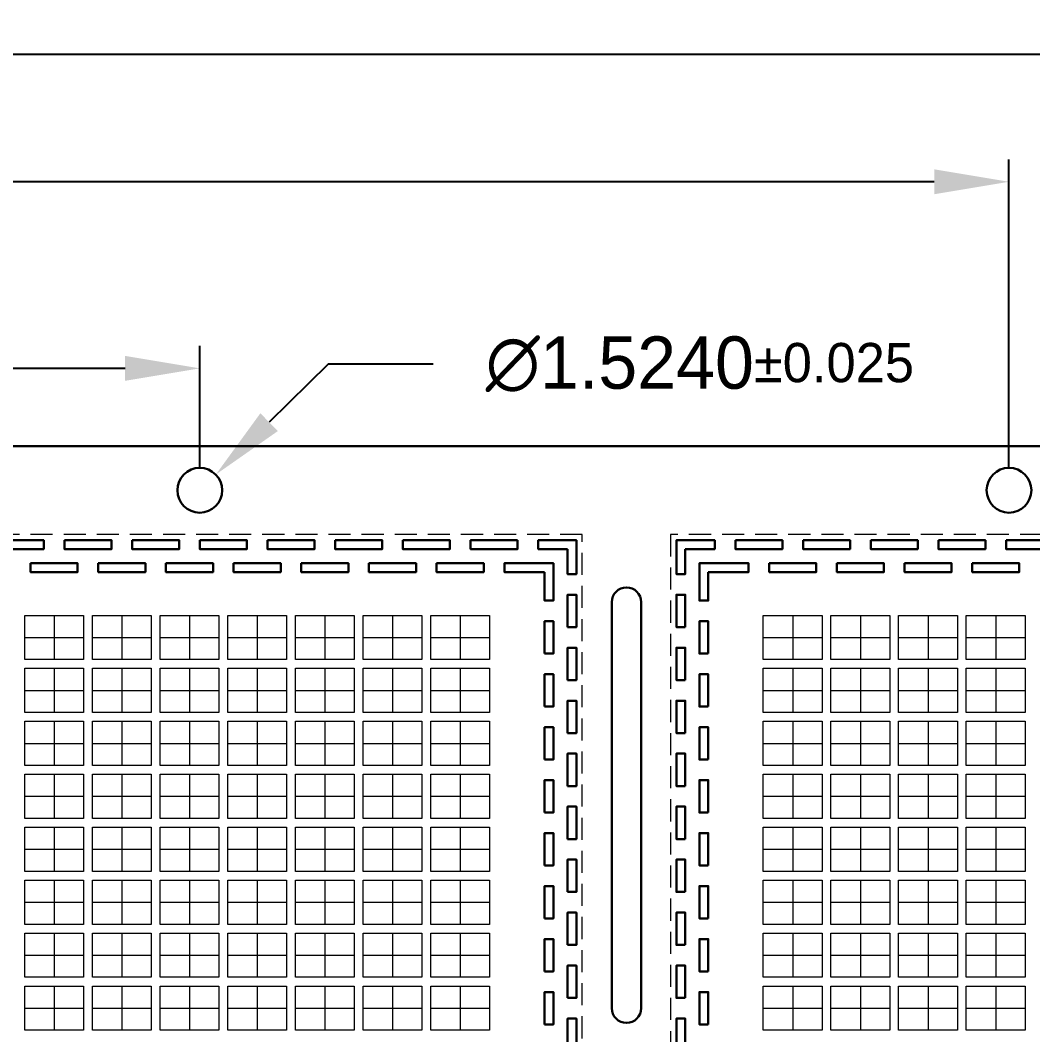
# Model space of a CAD drawing. Extents: x -14 to 234, y 117 to 227.
# Drawn here: x 143.12 to 177.53, y 192.56 to 227.03 of the extents above; entities that cross this region are included whole.
import ezdxf

# ---------------------------------------------------------------- set-up
doc = ezdxf.new("R2010")
doc.units = 0
doc.header["$LTSCALE"] = 3
doc.header["$MEASUREMENT"] = 0
for name, pattern in [('CENTER', [2, 1.25, -0.25, 0.25, -0.25]), ('HIDDEN', [0.375, 0.25, -0.125]), ('PHANTOM', [2.5, 1.25, -0.25, 0.25, -0.25, 0.25, -0.25])]:
    doc.linetypes.add(name, pattern=pattern)
for name, color, linetype, lineweight in [('CLIN', 1, 'CENTER', 15), ('DIM', 4, 'Continuous', 13), ('HIDN', 6, 'HIDDEN', 15), ('OBJ', 3, 'Continuous', 30), ('OBJ1', 7, 'Continuous', 30), ('PHANTOM', 5, 'PHANTOM', 15)]:
    doc.layers.add(name, color=color, linetype=linetype, lineweight=lineweight)
doc.dimstyles.new('3DEC X 1', dxfattribs={"dimtxt": 1.778, "dimasz": 2.54, "dimexe": 0.762, "dimexo": 0.762, "dimgap": 0.762, "dimtad": 0, "dimdec": 3, "dimzin": 0, "dimdsep": 46, "dimtxsty": 'Standard', "dimcen": 0.09, "dimadec": 0, "dimazin": 0, "dimtfac": 1, "dimtdec": 3, "dimtofl": 0, "dimtmove": 0, "dimatfit": 3, "dimfxl": 1, "dimtolj": 1, "dimtzin": 0, "dimarcsym": 0})
doc.dimstyles.new('3DEC X 1 DIA', dxfattribs={"dimtxt": 1.778, "dimasz": 2.54, "dimexe": 0.762, "dimexo": 0.762, "dimgap": 0.762, "dimtad": 0, "dimtoh": 1, "dimdec": 3, "dimzin": 0, "dimdsep": 46, "dimtxsty": 'Standard', "dimcen": 0, "dimadec": 0, "dimazin": 0, "dimtfac": 1, "dimtdec": 3, "dimtofl": 0, "dimtmove": 0, "dimatfit": 3, "dimfxl": 1, "dimtolj": 1, "dimtzin": 0, "dimarcsym": 0})

# ---------------------------------------------------------------- blocks, each defined once
blk = doc.blocks.new('*D4')
at = {"layer": 'Defpoints', "color": 0, "transparency": 16777216}
for p in [(81.719, -61.692), (81.719, -61.692), (-83.281, -72.175), (-83.281, -72.175), (81.719, -72.175), (81.719, -72.175)]:
    blk.add_point(p, dxfattribs=at)
at = {"layer": 'DIM', "color": 0, "lineweight": -2, "transparency": 16777216}
for p, q in [((-83.281, -71.413), (-83.281, -60.93)), ((-83.281, -71.413), (-83.281, -60.93)), ((81.719, -71.413), (81.719, -60.93)), ((81.719, -71.413), (81.719, -60.93)), ((-80.741, -61.692), (-9.433, -61.692)), ((-80.741, -61.692), (-9.433, -61.692)), ((79.179, -61.692), (7.871, -61.692)), ((79.179, -61.692), (7.871, -61.692))]:
    blk.add_line(p, q, dxfattribs=at)
at = {"layer": 'DIM', "color": 0, "transparency": 16777216}
for points in [[(-80.741, -61.269), (-80.741, -62.115), (-83.281, -61.692)], [(-80.741, -61.269), (-80.741, -62.115), (-83.281, -61.692)], [(79.179, -61.269), (79.179, -62.115), (81.719, -61.692)], [(79.179, -61.269), (79.179, -62.115), (81.719, -61.692)]]:
    blk.add_solid(points, dxfattribs=at)
at = {"layer": 'DIM', "color": 0, "transparency": 16777216, "insert": (-0.781, -61.692), "char_height": 1.778, "attachment_point": 5}
blk.add_mtext('\\A1;165.000{\\H1.333500;±0.050}', dxfattribs=at)
blk.add_mtext('\\A1;165.000{\\H1.333500;±0.050}', dxfattribs=at)
blk = doc.blocks.new('*D6')
at = {"layer": 'Defpoints', "color": 0, "transparency": 16777216}
for p in [(54.219, -68.032), (54.219, -68.032), (26.719, -72.175), (26.719, -72.175), (54.219, -72.175), (54.219, -72.175)]:
    blk.add_point(p, dxfattribs=at)
at = {"layer": 'DIM', "color": 0, "lineweight": -2, "transparency": 16777216}
for p, q in [((26.719, -71.413), (26.719, -67.27)), ((26.719, -71.413), (26.719, -67.27)), ((54.219, -71.413), (54.219, -67.27)), ((54.219, -71.413), (54.219, -67.27)), ((29.259, -68.032), (35.558, -68.032)), ((29.259, -68.032), (35.558, -68.032)), ((51.679, -68.032), (45.38, -68.032)), ((51.679, -68.032), (45.38, -68.032))]:
    blk.add_line(p, q, dxfattribs=at)
at = {"layer": 'DIM', "color": 0, "transparency": 16777216}
for points in [[(29.259, -67.609), (29.259, -68.456), (26.719, -68.032)], [(29.259, -67.609), (29.259, -68.456), (26.719, -68.032)], [(51.679, -67.609), (51.679, -68.456), (54.219, -68.032)], [(51.679, -67.609), (51.679, -68.456), (54.219, -68.032)]]:
    blk.add_solid(points, dxfattribs=at)
at = {"layer": 'DIM', "color": 0, "transparency": 16777216, "insert": (40.469, -68.032), "char_height": 1.778, "attachment_point": 5}
blk.add_mtext('\\A1;27.500', dxfattribs=at)
blk.add_mtext('\\A1;27.500', dxfattribs=at)
blk = doc.blocks.new('*D22')
at = {"layer": 'Defpoints', "color": 0, "transparency": 16777216}
for p in [(54.763, -71.641), (54.763, -71.641), (53.675, -72.708), (53.675, -72.708)]:
    blk.add_point(p, dxfattribs=at)
at = {"layer": 'DIM', "color": 0, "lineweight": -2, "transparency": 16777216}
for p, q in [((58.578, -67.894), (56.575, -69.861)), ((58.578, -67.894), (56.575, -69.861)), ((62.155, -67.894), (58.578, -67.894)), ((62.155, -67.894), (58.578, -67.894))]:
    blk.add_line(p, q, dxfattribs=at)
at = {"layer": 'DIM', "color": 0, "transparency": 16777216}
blk.add_solid([(56.278, -69.559), (56.872, -70.163), (54.763, -71.641)], dxfattribs=at)
blk.add_solid([(56.278, -69.559), (56.872, -70.163), (54.763, -71.641)], dxfattribs=at)
at = {"layer": 'DIM', "color": 0, "transparency": 16777216, "insert": (71.214, -67.894), "char_height": 1.778, "attachment_point": 5}
blk.add_mtext('\\A1;∅1.5240{\\H1.333500;±0.025}', dxfattribs=at)
blk.add_mtext('\\A1;∅1.5240{\\H1.333500;±0.025}', dxfattribs=at)
blk = doc.blocks.new('*D26')
at = {"layer": 'Defpoints', "color": 0, "transparency": 16777216}
for p in [(123.719, -57.372), (123.719, -57.372), (-96.281, -71.825), (-96.281, -71.825), (123.719, -71.825), (123.719, -71.825)]:
    blk.add_point(p, dxfattribs=at)
at = {"layer": 'DIM', "color": 0, "lineweight": -2, "transparency": 16777216}
for p, q in [((-96.281, -71.063), (-96.281, -56.61)), ((-96.281, -71.063), (-96.281, -56.61)), ((123.719, -71.063), (123.719, -56.61)), ((123.719, -71.063), (123.719, -56.61)), ((-93.741, -57.372), (4.716, -57.372)), ((-93.741, -57.372), (4.716, -57.372)), ((121.179, -57.372), (21.872, -57.372)), ((121.179, -57.372), (21.872, -57.372))]:
    blk.add_line(p, q, dxfattribs=at)
at = {"layer": 'DIM', "color": 0, "transparency": 16777216}
for points in [[(-93.741, -56.948), (-93.741, -57.795), (-96.281, -57.372)], [(-93.741, -56.948), (-93.741, -57.795), (-96.281, -57.372)], [(121.179, -56.948), (121.179, -57.795), (123.719, -57.372)], [(121.179, -56.948), (121.179, -57.795), (123.719, -57.372)]]:
    blk.add_solid(points, dxfattribs=at)
at = {"layer": 'DIM', "color": 0, "transparency": 16777216, "insert": (13.294, -57.372), "char_height": 1.778, "attachment_point": 5}
blk.add_mtext('\\A1;220.000{\\H1.333500;±0.100}', dxfattribs=at)
blk.add_mtext('\\A1;220.000{\\H1.333500;±0.100}', dxfattribs=at)

msp = doc.modelspace()

# ---------------------------------------------------------------- linework, layer by layer
at = {"layer": 'CLIN'}
for p, q in [((144.26913, 206.80713), (144.26913, 205.30713)), ((146.56913, 206.80713), (146.56913, 205.30713)), ((148.86913, 206.80713), (148.86913, 205.30713)), ((151.16913, 206.80713), (151.16913, 205.30713)), ((153.46913, 206.80713), (153.46913, 205.30713)), ((155.76913, 206.80713), (155.76913, 205.30713)), ((155.76913, 206.80713), (155.76913, 205.30713)), ((158.06913, 206.80713), (158.06913, 205.30713)), ((169.36913, 206.80713), (169.36913, 205.30713)), ((171.66913, 206.80713), (171.66913, 205.30713)), ((173.96913, 206.80713), (173.96913, 205.30713)), ((176.26913, 206.80713), (176.26913, 205.30713)), ((144.26913, 205.00713), (144.26913, 203.50713)), ((146.56913, 205.00713), (146.56913, 203.50713)), ((148.86913, 205.00713), (148.86913, 203.50713)), ((151.16913, 205.00713), (151.16913, 203.50713)), ((153.46913, 205.00713), (153.46913, 203.50713)), ((155.76913, 205.00713), (155.76913, 203.50713)), ((155.76913, 205.00713), (155.76913, 203.50713)), ((158.06913, 205.00713), (158.06913, 203.50713)), ((158.06913, 205.00713), (158.06913, 203.50713)), ((169.36913, 205.00713), (169.36913, 203.50713)), ((171.66913, 205.00713), (171.66913, 203.50713)), ((173.96913, 205.00713), (173.96913, 203.50713)), ((176.26913, 205.00713), (176.26913, 203.50713)), ((144.26913, 203.20713), (144.26913, 201.70713)), ((146.56913, 203.20713), (146.56913, 201.70713)), ((148.86913, 203.20713), (148.86913, 201.70713)), ((151.16913, 203.20713), (151.16913, 201.70713)), ((153.46913, 203.20713), (153.46913, 201.70713)), ((155.76913, 203.20713), (155.76913, 201.70713)), ((155.76913, 203.20713), (155.76913, 201.70713)), ((158.06913, 203.20713), (158.06913, 201.70713)), ((169.36913, 203.20713), (169.36913, 201.70713)), ((171.66913, 203.20713), (171.66913, 201.70713)), ((173.96913, 203.20713), (173.96913, 201.70713)), ((176.26913, 203.20713), (176.26913, 201.70713)), ((144.26913, 201.40713), (144.26913, 199.90713)), ((146.56913, 201.40713), (146.56913, 199.90713)), ((148.86913, 201.40713), (148.86913, 199.90713)), ((151.16913, 201.40713), (151.16913, 199.90713)), ((153.46913, 201.40713), (153.46913, 199.90713)), ((155.76913, 201.40713), (155.76913, 199.90713)), ((155.76913, 201.40713), (155.76913, 199.90713)), ((158.06913, 201.40713), (158.06913, 199.90713)), ((169.36913, 201.40713), (169.36913, 199.90713)), ((171.66913, 201.40713), (171.66913, 199.90713)), ((173.96913, 201.40713), (173.96913, 199.90713)), ((176.26913, 201.40713), (176.26913, 199.90713)), ((144.26913, 199.60713), (144.26913, 198.10713)), ((146.56913, 199.60713), (146.56913, 198.10713)), ((148.86913, 199.60713), (148.86913, 198.10713)), ((151.16913, 199.60713), (151.16913, 198.10713)), ((153.46913, 199.60713), (153.46913, 198.10713)), ((155.76913, 199.60713), (155.76913, 198.10713)), ((155.76913, 199.60713), (155.76913, 198.10713)), ((158.06913, 199.60713), (158.06913, 198.10713)), ((169.36913, 199.60713), (169.36913, 198.10713)), ((171.66913, 199.60713), (171.66913, 198.10713)), ((173.96913, 199.60713), (173.96913, 198.10713)), ((176.26913, 199.60713), (176.26913, 198.10713)), ((144.26913, 197.80713), (144.26913, 196.30713)), ((146.56913, 197.80713), (146.56913, 196.30713)), ((148.86913, 197.80713), (148.86913, 196.30713)), ((151.16913, 197.80713), (151.16913, 196.30713)), ((153.46913, 197.80713), (153.46913, 196.30713)), ((155.76913, 197.80713), (155.76913, 196.30713)), ((155.76913, 197.80713), (155.76913, 196.30713)), ((158.06913, 197.80713), (158.06913, 196.30713)), ((169.36913, 197.80713), (169.36913, 196.30713)), ((171.66913, 197.80713), (171.66913, 196.30713)), ((173.96913, 197.80713), (173.96913, 196.30713)), ((176.26913, 197.80713), (176.26913, 196.30713)), ((144.26913, 196.00713), (144.26913, 194.50713)), ((146.56913, 196.00713), (146.56913, 194.50713)), ((148.86913, 196.00713), (148.86913, 194.50713)), ((151.16913, 196.00713), (151.16913, 194.50713)), ((153.46913, 196.00713), (153.46913, 194.50713)), ((155.76913, 196.00713), (155.76913, 194.50713)), ((155.76913, 196.00713), (155.76913, 194.50713)), ((158.06913, 196.00713), (158.06913, 194.50713)), ((169.36913, 196.00713), (169.36913, 194.50713)), ((171.66913, 196.00713), (171.66913, 194.50713)), ((173.96913, 196.00713), (173.96913, 194.50713)), ((176.26913, 196.00713), (176.26913, 194.50713)), ((144.26913, 194.20713), (144.26913, 192.70713)), ((146.56913, 194.20713), (146.56913, 192.70713)), ((148.86913, 194.20713), (148.86913, 192.70713)), ((151.16913, 194.20713), (151.16913, 192.70713)), ((153.46913, 194.20713), (153.46913, 192.70713)), ((155.76913, 194.20713), (155.76913, 192.70713)), ((155.76913, 194.20713), (155.76913, 192.70713)), ((158.06913, 194.20713), (158.06913, 192.70713)), ((169.36913, 194.20713), (169.36913, 192.70713)), ((171.66913, 194.20713), (171.66913, 192.70713)), ((173.96913, 194.20713), (173.96913, 192.70713)), ((176.26913, 194.20713), (176.26913, 192.70713))]:
    msp.add_line(p, q, dxfattribs=at)
for points in [[(143.26913, 206.05713), (145.26913, 206.05713)], [(145.56913, 206.05713), (147.56913, 206.05713)], [(147.86913, 206.05713), (149.86913, 206.05713)], [(150.16913, 206.05713), (152.16913, 206.05713)], [(152.46913, 206.05713), (154.46913, 206.05713)], [(154.76913, 206.05713), (156.76913, 206.05713)], [(154.76913, 206.05713), (156.76913, 206.05713)], [(157.06913, 206.05713), (159.06913, 206.05713)], [(168.36913, 206.05713), (170.36913, 206.05713)], [(170.66913, 206.05713), (172.66913, 206.05713)], [(172.96913, 206.05713), (174.96913, 206.05713)], [(175.26913, 206.05713), (177.26913, 206.05713)], [(143.26913, 204.25713), (145.26913, 204.25713)], [(145.56913, 204.25713), (147.56913, 204.25713)], [(147.86913, 204.25713), (149.86913, 204.25713)], [(150.16913, 204.25713), (152.16913, 204.25713)], [(152.46913, 204.25713), (154.46913, 204.25713)], [(154.76913, 204.25713), (156.76913, 204.25713)], [(154.76913, 204.25713), (156.76913, 204.25713)], [(157.06913, 204.25713), (159.06913, 204.25713)], [(157.06913, 204.25713), (159.06913, 204.25713)], [(168.36913, 204.25713), (170.36913, 204.25713)], [(170.66913, 204.25713), (172.66913, 204.25713)], [(172.96913, 204.25713), (174.96913, 204.25713)], [(175.26913, 204.25713), (177.26913, 204.25713)], [(143.26913, 202.45713), (145.26913, 202.45713)], [(145.56913, 202.45713), (147.56913, 202.45713)], [(147.86913, 202.45713), (149.86913, 202.45713)], [(150.16913, 202.45713), (152.16913, 202.45713)], [(152.46913, 202.45713), (154.46913, 202.45713)], [(154.76913, 202.45713), (156.76913, 202.45713)], [(154.76913, 202.45713), (156.76913, 202.45713)], [(157.06913, 202.45713), (159.06913, 202.45713)], [(168.36913, 202.45713), (170.36913, 202.45713)], [(170.66913, 202.45713), (172.66913, 202.45713)], [(172.96913, 202.45713), (174.96913, 202.45713)], [(175.26913, 202.45713), (177.26913, 202.45713)], [(143.26913, 200.65713), (145.26913, 200.65713)], [(145.56913, 200.65713), (147.56913, 200.65713)], [(147.86913, 200.65713), (149.86913, 200.65713)], [(150.16913, 200.65713), (152.16913, 200.65713)], [(152.46913, 200.65713), (154.46913, 200.65713)], [(154.76913, 200.65713), (156.76913, 200.65713)], [(154.76913, 200.65713), (156.76913, 200.65713)], [(157.06913, 200.65713), (159.06913, 200.65713)], [(168.36913, 200.65713), (170.36913, 200.65713)], [(170.66913, 200.65713), (172.66913, 200.65713)], [(172.96913, 200.65713), (174.96913, 200.65713)], [(175.26913, 200.65713), (177.26913, 200.65713)], [(143.26913, 198.85713), (145.26913, 198.85713)], [(145.56913, 198.85713), (147.56913, 198.85713)], [(147.86913, 198.85713), (149.86913, 198.85713)], [(150.16913, 198.85713), (152.16913, 198.85713)], [(152.46913, 198.85713), (154.46913, 198.85713)], [(154.76913, 198.85713), (156.76913, 198.85713)], [(154.76913, 198.85713), (156.76913, 198.85713)], [(157.06913, 198.85713), (159.06913, 198.85713)], [(168.36913, 198.85713), (170.36913, 198.85713)], [(170.66913, 198.85713), (172.66913, 198.85713)], [(172.96913, 198.85713), (174.96913, 198.85713)], [(175.26913, 198.85713), (177.26913, 198.85713)], [(143.26913, 197.05713), (145.26913, 197.05713)], [(145.56913, 197.05713), (147.56913, 197.05713)], [(147.86913, 197.05713), (149.86913, 197.05713)], [(150.16913, 197.05713), (152.16913, 197.05713)], [(152.46913, 197.05713), (154.46913, 197.05713)], [(154.76913, 197.05713), (156.76913, 197.05713)], [(154.76913, 197.05713), (156.76913, 197.05713)], [(157.06913, 197.05713), (159.06913, 197.05713)], [(168.36913, 197.05713), (170.36913, 197.05713)], [(170.66913, 197.05713), (172.66913, 197.05713)], [(172.96913, 197.05713), (174.96913, 197.05713)], [(175.26913, 197.05713), (177.26913, 197.05713)], [(143.26913, 195.25713), (145.26913, 195.25713)], [(145.56913, 195.25713), (147.56913, 195.25713)], [(147.86913, 195.25713), (149.86913, 195.25713)], [(150.16913, 195.25713), (152.16913, 195.25713)], [(152.46913, 195.25713), (154.46913, 195.25713)], [(154.76913, 195.25713), (156.76913, 195.25713)], [(154.76913, 195.25713), (156.76913, 195.25713)], [(157.06913, 195.25713), (159.06913, 195.25713)], [(168.36913, 195.25713), (170.36913, 195.25713)], [(170.66913, 195.25713), (172.66913, 195.25713)], [(172.96913, 195.25713), (174.96913, 195.25713)], [(175.26913, 195.25713), (177.26913, 195.25713)], [(143.26913, 193.45713), (145.26913, 193.45713)], [(145.56913, 193.45713), (147.56913, 193.45713)], [(147.86913, 193.45713), (149.86913, 193.45713)], [(150.16913, 193.45713), (152.16913, 193.45713)], [(152.46913, 193.45713), (154.46913, 193.45713)], [(154.76913, 193.45713), (156.76913, 193.45713)], [(154.76913, 193.45713), (156.76913, 193.45713)], [(157.06913, 193.45713), (159.06913, 193.45713)], [(168.36913, 193.45713), (170.36913, 193.45713)], [(170.66913, 193.45713), (172.66913, 193.45713)], [(172.96913, 193.45713), (174.96913, 193.45713)], [(175.26913, 193.45713), (177.26913, 193.45713)]]:
    msp.add_lwpolyline(points, dxfattribs=at)
at = {"layer": 'HIDN'}
for points in [[(162.21913, 157.55713), (162.21913, 209.55713), (110.21913, 209.55713), (110.21913, 157.55713)], [(217.21913, 157.55713), (217.21913, 209.55713), (165.21913, 209.55713), (165.21913, 157.55713)]]:
    msp.add_lwpolyline(points, close=True, dxfattribs=at)
at = {"layer": 'OBJ'}
msp.add_lwpolyline([(0.71913, 152.55713), (216.71913, 152.55713), (218.71913, 153.70713), (218.71913, 159.35713, -0.41421356), (218.21913, 159.85713), (218.21913, 173.65713, -0.41421356), (218.71913, 174.15713), (218.71913, 176.15713, -0.41421356), (218.21913, 176.65713), (218.21913, 190.45713, -0.41421356), (218.71913, 190.95713), (218.71913, 192.95713, -0.41421356), (218.21913, 193.45713), (218.21913, 207.25713, -0.41421356), (218.71913, 207.75713), (218.71913, 211.40713), (216.71913, 212.55713), (0.71913, 212.55713)], format="xyb", dxfattribs=at)
msp.add_lwpolyline([(163.21913, 193.45713, 1), (164.21913, 193.45713), (164.21913, 207.25713, 1), (163.21913, 207.25713)], format="xyb", close=True, dxfattribs=at)
for centre in [(149.21913, 211.05713), (176.71913, 211.05713)]:
    msp.add_circle(centre, 0.762, dxfattribs=at)
at = {"layer": 'OBJ1'}
for points in [[(142.31913, 209.35713), (143.91913, 209.35713), (143.91913, 209.05713), (142.31913, 209.05713)], [(144.61913, 209.35713), (146.21913, 209.35713), (146.21913, 209.05713), (144.61913, 209.05713)], [(146.91913, 209.35713), (148.51913, 209.35713), (148.51913, 209.05713), (146.91913, 209.05713)], [(149.21913, 209.35713), (150.81913, 209.35713), (150.81913, 209.05713), (149.21913, 209.05713)], [(151.51913, 209.35713), (153.11913, 209.35713), (153.11913, 209.05713), (151.51913, 209.05713)], [(153.81913, 209.35713), (155.41913, 209.35713), (155.41913, 209.05713), (153.81913, 209.05713)], [(156.11913, 209.35713), (157.71913, 209.35713), (157.71913, 209.05713), (156.11913, 209.05713)], [(160.01913, 209.35713), (158.41913, 209.35713), (158.41913, 209.05713), (160.01913, 209.05713)], [(161.71913, 209.05713), (160.71913, 209.05713), (160.71913, 209.35713), (162.01913, 209.35713), (162.01913, 208.20713), (161.71913, 208.20713)], [(165.71913, 209.05713), (166.71913, 209.05713), (166.71913, 209.35713), (165.41913, 209.35713), (165.41913, 208.20713), (165.71913, 208.20713)], [(167.41913, 209.35713), (169.01913, 209.35713), (169.01913, 209.05713), (167.41913, 209.05713)], [(169.71913, 209.35713), (171.31913, 209.35713), (171.31913, 209.05713), (169.71913, 209.05713)], [(172.01913, 209.35713), (173.61913, 209.35713), (173.61913, 209.05713), (172.01913, 209.05713)], [(174.31913, 209.35713), (175.91913, 209.35713), (175.91913, 209.05713), (174.31913, 209.05713)], [(176.61913, 209.35713), (178.21913, 209.35713), (178.21913, 209.05713), (176.61913, 209.05713)], [(143.46913, 208.57513), (145.06913, 208.57513), (145.06913, 208.27513), (143.46913, 208.27513)], [(145.76913, 208.57513), (147.36913, 208.57513), (147.36913, 208.27513), (145.76913, 208.27513)], [(148.06913, 208.57513), (149.66913, 208.57513), (149.66913, 208.27513), (148.06913, 208.27513)], [(150.36913, 208.57513), (151.96913, 208.57513), (151.96913, 208.27513), (150.36913, 208.27513)], [(152.66913, 208.57513), (154.26913, 208.57513), (154.26913, 208.27513), (152.66913, 208.27513)], [(154.96913, 208.57513), (156.56913, 208.57513), (156.56913, 208.27513), (154.96913, 208.27513)], [(157.26913, 208.57513), (158.86913, 208.57513), (158.86913, 208.27513), (157.26913, 208.27513)], [(160.93713, 208.27513), (159.56913, 208.27513), (159.56913, 208.57513), (161.23713, 208.57513), (161.23713, 207.30713), (160.93713, 207.30713)], [(166.50113, 208.27513), (167.86913, 208.27513), (167.86913, 208.57513), (166.20113, 208.57513), (166.20113, 207.30713), (166.50113, 207.30713)], [(168.56913, 208.57513), (170.16913, 208.57513), (170.16913, 208.27513), (168.56913, 208.27513)], [(170.86913, 208.57513), (172.46913, 208.57513), (172.46913, 208.27513), (170.86913, 208.27513)], [(173.16913, 208.57513), (174.76913, 208.57513), (174.76913, 208.27513), (173.16913, 208.27513)], [(175.46913, 208.57513), (177.06913, 208.57513), (177.06913, 208.27513), (175.46913, 208.27513)], [(161.71913, 206.40713), (161.71913, 207.50713), (162.01913, 207.50713), (162.01913, 206.40713)], [(165.71913, 206.40713), (165.71913, 207.50713), (165.41913, 207.50713), (165.41913, 206.40713)], [(160.93713, 205.50713), (160.93713, 206.60713), (161.23713, 206.60713), (161.23713, 205.50713)], [(166.50113, 205.50713), (166.50113, 206.60713), (166.20113, 206.60713), (166.20113, 205.50713)], [(161.71913, 204.60713), (161.71913, 205.70713), (162.01913, 205.70713), (162.01913, 204.60713)], [(165.71913, 204.60713), (165.71913, 205.70713), (165.41913, 205.70713), (165.41913, 204.60713)], [(160.93713, 203.70713), (160.93713, 204.80713), (161.23713, 204.80713), (161.23713, 203.70713)], [(166.50113, 203.70713), (166.50113, 204.80713), (166.20113, 204.80713), (166.20113, 203.70713)], [(161.71913, 202.80713), (161.71913, 203.90713), (162.01913, 203.90713), (162.01913, 202.80713)], [(165.71913, 202.80713), (165.71913, 203.90713), (165.41913, 203.90713), (165.41913, 202.80713)], [(160.93713, 201.90713), (160.93713, 203.00713), (161.23713, 203.00713), (161.23713, 201.90713)], [(166.50113, 201.90713), (166.50113, 203.00713), (166.20113, 203.00713), (166.20113, 201.90713)], [(161.71913, 201.00713), (161.71913, 202.10713), (162.01913, 202.10713), (162.01913, 201.00713)], [(165.71913, 201.00713), (165.71913, 202.10713), (165.41913, 202.10713), (165.41913, 201.00713)], [(160.93713, 200.10713), (160.93713, 201.20713), (161.23713, 201.20713), (161.23713, 200.10713)], [(166.50113, 200.10713), (166.50113, 201.20713), (166.20113, 201.20713), (166.20113, 200.10713)], [(161.71913, 199.20713), (161.71913, 200.30713), (162.01913, 200.30713), (162.01913, 199.20713)], [(165.71913, 199.20713), (165.71913, 200.30713), (165.41913, 200.30713), (165.41913, 199.20713)], [(160.93713, 198.30713), (160.93713, 199.40713), (161.23713, 199.40713), (161.23713, 198.30713)], [(166.50113, 198.30713), (166.50113, 199.40713), (166.20113, 199.40713), (166.20113, 198.30713)], [(161.71913, 197.40713), (161.71913, 198.50713), (162.01913, 198.50713), (162.01913, 197.40713)], [(165.71913, 197.40713), (165.71913, 198.50713), (165.41913, 198.50713), (165.41913, 197.40713)], [(160.93713, 196.50713), (160.93713, 197.60713), (161.23713, 197.60713), (161.23713, 196.50713)], [(166.50113, 196.50713), (166.50113, 197.60713), (166.20113, 197.60713), (166.20113, 196.50713)], [(161.71913, 195.60713), (161.71913, 196.70713), (162.01913, 196.70713), (162.01913, 195.60713)], [(165.71913, 195.60713), (165.71913, 196.70713), (165.41913, 196.70713), (165.41913, 195.60713)], [(160.93713, 194.70713), (160.93713, 195.80713), (161.23713, 195.80713), (161.23713, 194.70713)], [(166.50113, 194.70713), (166.50113, 195.80713), (166.20113, 195.80713), (166.20113, 194.70713)], [(161.71913, 193.80713), (161.71913, 194.90713), (162.01913, 194.90713), (162.01913, 193.80713)], [(165.71913, 193.80713), (165.71913, 194.90713), (165.41913, 194.90713), (165.41913, 193.80713)], [(160.93713, 192.90713), (160.93713, 194.00713), (161.23713, 194.00713), (161.23713, 192.90713)], [(166.50113, 192.90713), (166.50113, 194.00713), (166.20113, 194.00713), (166.20113, 192.90713)], [(161.71913, 192.00713), (161.71913, 193.10713), (162.01913, 193.10713), (162.01913, 192.00713)], [(165.71913, 192.00713), (165.71913, 193.10713), (165.41913, 193.10713), (165.41913, 192.00713)]]:
    msp.add_lwpolyline(points, close=True, dxfattribs=at)
at = {"layer": 'PHANTOM'}
for points in [[(145.26913, 205.30713), (143.26913, 205.30713), (143.26913, 206.80713), (145.26913, 206.80713)], [(147.56913, 205.30713), (145.56913, 205.30713), (145.56913, 206.80713), (147.56913, 206.80713)], [(149.86913, 205.30713), (147.86913, 205.30713), (147.86913, 206.80713), (149.86913, 206.80713)], [(152.16913, 205.30713), (150.16913, 205.30713), (150.16913, 206.80713), (152.16913, 206.80713)], [(154.46913, 205.30713), (152.46913, 205.30713), (152.46913, 206.80713), (154.46913, 206.80713)], [(156.76913, 205.30713), (154.76913, 205.30713), (154.76913, 206.80713), (156.76913, 206.80713)], [(156.76913, 205.30713), (154.76913, 205.30713), (154.76913, 206.80713), (156.76913, 206.80713)], [(159.06913, 205.30713), (157.06913, 205.30713), (157.06913, 206.80713), (159.06913, 206.80713)], [(170.36913, 205.30713), (168.36913, 205.30713), (168.36913, 206.80713), (170.36913, 206.80713)], [(172.66913, 205.30713), (170.66913, 205.30713), (170.66913, 206.80713), (172.66913, 206.80713)], [(174.96913, 205.30713), (172.96913, 205.30713), (172.96913, 206.80713), (174.96913, 206.80713)], [(177.26913, 205.30713), (175.26913, 205.30713), (175.26913, 206.80713), (177.26913, 206.80713)], [(145.26913, 203.50713), (143.26913, 203.50713), (143.26913, 205.00713), (145.26913, 205.00713)], [(147.56913, 203.50713), (145.56913, 203.50713), (145.56913, 205.00713), (147.56913, 205.00713)], [(149.86913, 203.50713), (147.86913, 203.50713), (147.86913, 205.00713), (149.86913, 205.00713)], [(152.16913, 203.50713), (150.16913, 203.50713), (150.16913, 205.00713), (152.16913, 205.00713)], [(154.46913, 203.50713), (152.46913, 203.50713), (152.46913, 205.00713), (154.46913, 205.00713)], [(156.76913, 203.50713), (154.76913, 203.50713), (154.76913, 205.00713), (156.76913, 205.00713)], [(156.76913, 203.50713), (154.76913, 203.50713), (154.76913, 205.00713), (156.76913, 205.00713)], [(159.06913, 203.50713), (157.06913, 203.50713), (157.06913, 205.00713), (159.06913, 205.00713)], [(159.06913, 203.50713), (157.06913, 203.50713), (157.06913, 205.00713), (159.06913, 205.00713)], [(170.36913, 203.50713), (168.36913, 203.50713), (168.36913, 205.00713), (170.36913, 205.00713)], [(172.66913, 203.50713), (170.66913, 203.50713), (170.66913, 205.00713), (172.66913, 205.00713)], [(174.96913, 203.50713), (172.96913, 203.50713), (172.96913, 205.00713), (174.96913, 205.00713)], [(177.26913, 203.50713), (175.26913, 203.50713), (175.26913, 205.00713), (177.26913, 205.00713)], [(145.26913, 201.70713), (143.26913, 201.70713), (143.26913, 203.20713), (145.26913, 203.20713)], [(147.56913, 201.70713), (145.56913, 201.70713), (145.56913, 203.20713), (147.56913, 203.20713)], [(149.86913, 201.70713), (147.86913, 201.70713), (147.86913, 203.20713), (149.86913, 203.20713)], [(152.16913, 201.70713), (150.16913, 201.70713), (150.16913, 203.20713), (152.16913, 203.20713)], [(154.46913, 201.70713), (152.46913, 201.70713), (152.46913, 203.20713), (154.46913, 203.20713)], [(156.76913, 201.70713), (154.76913, 201.70713), (154.76913, 203.20713), (156.76913, 203.20713)], [(156.76913, 201.70713), (154.76913, 201.70713), (154.76913, 203.20713), (156.76913, 203.20713)], [(159.06913, 201.70713), (157.06913, 201.70713), (157.06913, 203.20713), (159.06913, 203.20713)], [(170.36913, 201.70713), (168.36913, 201.70713), (168.36913, 203.20713), (170.36913, 203.20713)], [(172.66913, 201.70713), (170.66913, 201.70713), (170.66913, 203.20713), (172.66913, 203.20713)], [(174.96913, 201.70713), (172.96913, 201.70713), (172.96913, 203.20713), (174.96913, 203.20713)], [(177.26913, 201.70713), (175.26913, 201.70713), (175.26913, 203.20713), (177.26913, 203.20713)], [(145.26913, 199.90713), (143.26913, 199.90713), (143.26913, 201.40713), (145.26913, 201.40713)], [(147.56913, 199.90713), (145.56913, 199.90713), (145.56913, 201.40713), (147.56913, 201.40713)], [(149.86913, 199.90713), (147.86913, 199.90713), (147.86913, 201.40713), (149.86913, 201.40713)], [(152.16913, 199.90713), (150.16913, 199.90713), (150.16913, 201.40713), (152.16913, 201.40713)], [(154.46913, 199.90713), (152.46913, 199.90713), (152.46913, 201.40713), (154.46913, 201.40713)], [(156.76913, 199.90713), (154.76913, 199.90713), (154.76913, 201.40713), (156.76913, 201.40713)], [(156.76913, 199.90713), (154.76913, 199.90713), (154.76913, 201.40713), (156.76913, 201.40713)], [(159.06913, 199.90713), (157.06913, 199.90713), (157.06913, 201.40713), (159.06913, 201.40713)], [(170.36913, 199.90713), (168.36913, 199.90713), (168.36913, 201.40713), (170.36913, 201.40713)], [(172.66913, 199.90713), (170.66913, 199.90713), (170.66913, 201.40713), (172.66913, 201.40713)], [(174.96913, 199.90713), (172.96913, 199.90713), (172.96913, 201.40713), (174.96913, 201.40713)], [(177.26913, 199.90713), (175.26913, 199.90713), (175.26913, 201.40713), (177.26913, 201.40713)], [(145.26913, 198.10713), (143.26913, 198.10713), (143.26913, 199.60713), (145.26913, 199.60713)], [(147.56913, 198.10713), (145.56913, 198.10713), (145.56913, 199.60713), (147.56913, 199.60713)], [(149.86913, 198.10713), (147.86913, 198.10713), (147.86913, 199.60713), (149.86913, 199.60713)], [(152.16913, 198.10713), (150.16913, 198.10713), (150.16913, 199.60713), (152.16913, 199.60713)], [(154.46913, 198.10713), (152.46913, 198.10713), (152.46913, 199.60713), (154.46913, 199.60713)], [(156.76913, 198.10713), (154.76913, 198.10713), (154.76913, 199.60713), (156.76913, 199.60713)], [(156.76913, 198.10713), (154.76913, 198.10713), (154.76913, 199.60713), (156.76913, 199.60713)], [(159.06913, 198.10713), (157.06913, 198.10713), (157.06913, 199.60713), (159.06913, 199.60713)], [(170.36913, 198.10713), (168.36913, 198.10713), (168.36913, 199.60713), (170.36913, 199.60713)], [(172.66913, 198.10713), (170.66913, 198.10713), (170.66913, 199.60713), (172.66913, 199.60713)], [(174.96913, 198.10713), (172.96913, 198.10713), (172.96913, 199.60713), (174.96913, 199.60713)], [(177.26913, 198.10713), (175.26913, 198.10713), (175.26913, 199.60713), (177.26913, 199.60713)], [(145.26913, 196.30713), (143.26913, 196.30713), (143.26913, 197.80713), (145.26913, 197.80713)], [(147.56913, 196.30713), (145.56913, 196.30713), (145.56913, 197.80713), (147.56913, 197.80713)], [(149.86913, 196.30713), (147.86913, 196.30713), (147.86913, 197.80713), (149.86913, 197.80713)], [(152.16913, 196.30713), (150.16913, 196.30713), (150.16913, 197.80713), (152.16913, 197.80713)], [(154.46913, 196.30713), (152.46913, 196.30713), (152.46913, 197.80713), (154.46913, 197.80713)], [(156.76913, 196.30713), (154.76913, 196.30713), (154.76913, 197.80713), (156.76913, 197.80713)], [(156.76913, 196.30713), (154.76913, 196.30713), (154.76913, 197.80713), (156.76913, 197.80713)], [(159.06913, 196.30713), (157.06913, 196.30713), (157.06913, 197.80713), (159.06913, 197.80713)], [(170.36913, 196.30713), (168.36913, 196.30713), (168.36913, 197.80713), (170.36913, 197.80713)], [(172.66913, 196.30713), (170.66913, 196.30713), (170.66913, 197.80713), (172.66913, 197.80713)], [(174.96913, 196.30713), (172.96913, 196.30713), (172.96913, 197.80713), (174.96913, 197.80713)], [(177.26913, 196.30713), (175.26913, 196.30713), (175.26913, 197.80713), (177.26913, 197.80713)], [(145.26913, 194.50713), (143.26913, 194.50713), (143.26913, 196.00713), (145.26913, 196.00713)], [(147.56913, 194.50713), (145.56913, 194.50713), (145.56913, 196.00713), (147.56913, 196.00713)], [(149.86913, 194.50713), (147.86913, 194.50713), (147.86913, 196.00713), (149.86913, 196.00713)], [(152.16913, 194.50713), (150.16913, 194.50713), (150.16913, 196.00713), (152.16913, 196.00713)], [(154.46913, 194.50713), (152.46913, 194.50713), (152.46913, 196.00713), (154.46913, 196.00713)], [(156.76913, 194.50713), (154.76913, 194.50713), (154.76913, 196.00713), (156.76913, 196.00713)], [(156.76913, 194.50713), (154.76913, 194.50713), (154.76913, 196.00713), (156.76913, 196.00713)], [(159.06913, 194.50713), (157.06913, 194.50713), (157.06913, 196.00713), (159.06913, 196.00713)], [(170.36913, 194.50713), (168.36913, 194.50713), (168.36913, 196.00713), (170.36913, 196.00713)], [(172.66913, 194.50713), (170.66913, 194.50713), (170.66913, 196.00713), (172.66913, 196.00713)], [(174.96913, 194.50713), (172.96913, 194.50713), (172.96913, 196.00713), (174.96913, 196.00713)], [(177.26913, 194.50713), (175.26913, 194.50713), (175.26913, 196.00713), (177.26913, 196.00713)], [(145.26913, 192.70713), (143.26913, 192.70713), (143.26913, 194.20713), (145.26913, 194.20713)], [(147.56913, 192.70713), (145.56913, 192.70713), (145.56913, 194.20713), (147.56913, 194.20713)], [(149.86913, 192.70713), (147.86913, 192.70713), (147.86913, 194.20713), (149.86913, 194.20713)], [(152.16913, 192.70713), (150.16913, 192.70713), (150.16913, 194.20713), (152.16913, 194.20713)], [(154.46913, 192.70713), (152.46913, 192.70713), (152.46913, 194.20713), (154.46913, 194.20713)], [(156.76913, 192.70713), (154.76913, 192.70713), (154.76913, 194.20713), (156.76913, 194.20713)], [(156.76913, 192.70713), (154.76913, 192.70713), (154.76913, 194.20713), (156.76913, 194.20713)], [(159.06913, 192.70713), (157.06913, 192.70713), (157.06913, 194.20713), (159.06913, 194.20713)], [(170.36913, 192.70713), (168.36913, 192.70713), (168.36913, 194.20713), (170.36913, 194.20713)], [(172.66913, 192.70713), (170.66913, 192.70713), (170.66913, 194.20713), (172.66913, 194.20713)], [(174.96913, 192.70713), (172.96913, 192.70713), (172.96913, 194.20713), (174.96913, 194.20713)], [(177.26913, 192.70713), (175.26913, 192.70713), (175.26913, 194.20713), (177.26913, 194.20713)]]:
    msp.add_lwpolyline(points, close=True, dxfattribs=at)

# ---------------------------------------------------------------- dimensions: what is measured, and where the dimension line sits
at = {"layer": 'DIM'}
dim = msp.add_linear_dim(base=(218.71913, 225.86009), p1=(-1.28087, 211.40713), p2=(218.71913, 211.40713), dimstyle='3DEC X 1', override={"dimgap": 0.762, "dimtol": 1, "dimlim": 0, "dimtp": 0.1, "dimtm": 0.1, "dimtfac": 0.75}, dxfattribs=at)
dim.commit()
dim.dimension.update_dxf_attribs({"geometry": '*D26', "text_midpoint": (108.29413, 225.86009), "dimtype": 128, "insert": (95.00003, 283.23169)})
dim = msp.add_linear_dim(base=(176.71913, 221.53976), p1=(11.71913, 211.05713), p2=(176.71913, 211.05713), dimstyle='3DEC X 1', override={"dimgap": 0.762, "dimtol": 1, "dimlim": 0, "dimtp": 0.05, "dimtm": 0.05, "dimtfac": 0.75}, dxfattribs=at)
dim.commit()
dim.dimension.update_dxf_attribs({"geometry": '*D4', "text_midpoint": (94.21913, 221.53976), "insert": (95.00003, 283.23169)})
dim = msp.add_diameter_dim_2p(p1=(148.67545, 210.52323), p2=(149.76282, 211.59103), dimstyle='3DEC X 1 DIA', override={"dimgap": 0.762, "dimdec": 4, "dimtol": 1, "dimlim": 0, "dimtp": 0.0254, "dimtm": 0.0254, "dimtfac": 0.75}, dxfattribs=at)
dim.commit()
dim.dimension.update_dxf_attribs({"geometry": '*D22', "text_midpoint": (166.21426, 215.33731), "dimtype": 131, "insert": (95.00003, 283.23169)})
dim = msp.add_linear_dim(base=(149.21913, 215.19924), p1=(121.71913, 211.05713), p2=(149.21913, 211.05713), dimstyle='3DEC X 1', dxfattribs=at)
dim.commit()
dim.dimension.update_dxf_attribs({"geometry": '*D6', "text_midpoint": (135.46913, 215.19924), "insert": (95.00003, 283.23169)})

doc.saveas('drawing.dxf')
